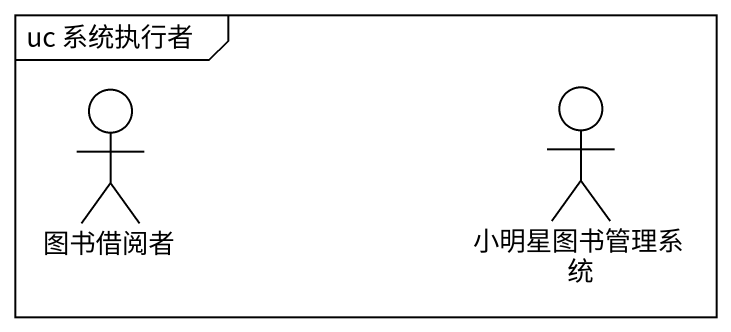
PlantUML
@startuml
mainframe uc 系统执行者
actor 图书借阅者
actor 小明星图书管理系统
@enduml
